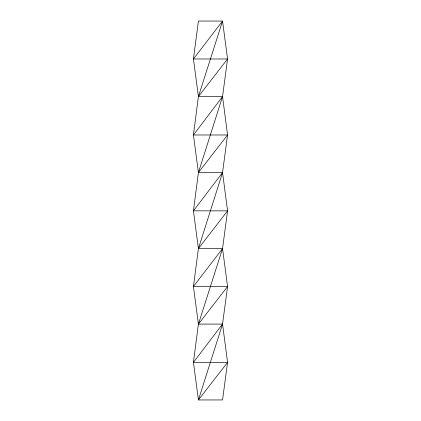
<?xml version="1.0" encoding="UTF-8"?>
<svg xmlns="http://www.w3.org/2000/svg" width="421" height="421" viewBox="0 0 421 421"><rect width="100%" height="100%" fill="white"/><g stroke="black" fill="none" stroke-linecap="round" stroke-linejoin="round"><path stroke-width="0.63" d="M198.412 96.556L227.566 58.982L193.434 58.982L222.546 21.05L198.412 96.556L193.434 134.983L198.412 172.557L193.434 210.847L198.412 248.579L193.434 286.512L198.412 324.086L193.434 362.376L198.412 399.95L222.546 399.95L227.566 362.376L222.546 324.086L227.566 286.512L222.546 248.579L227.566 210.847L222.546 172.557L227.566 134.983L222.546 96.556L227.566 58.982L222.546 21.05L198.412 21.05L193.434 58.982L198.412 96.556L222.546 96.556L198.412 172.557L222.546 172.557L198.412 248.579L222.546 248.579L198.412 324.086L222.546 324.086L198.412 399.95L227.566 362.376L193.434 362.376L222.546 324.086M222.546 96.556L193.434 134.983L227.566 134.983L198.412 172.557M222.546 172.557L193.434 210.847L227.566 210.847L198.412 248.579M222.546 248.579L193.434 286.512L227.566 286.512L198.412 324.086"/></g></svg>
